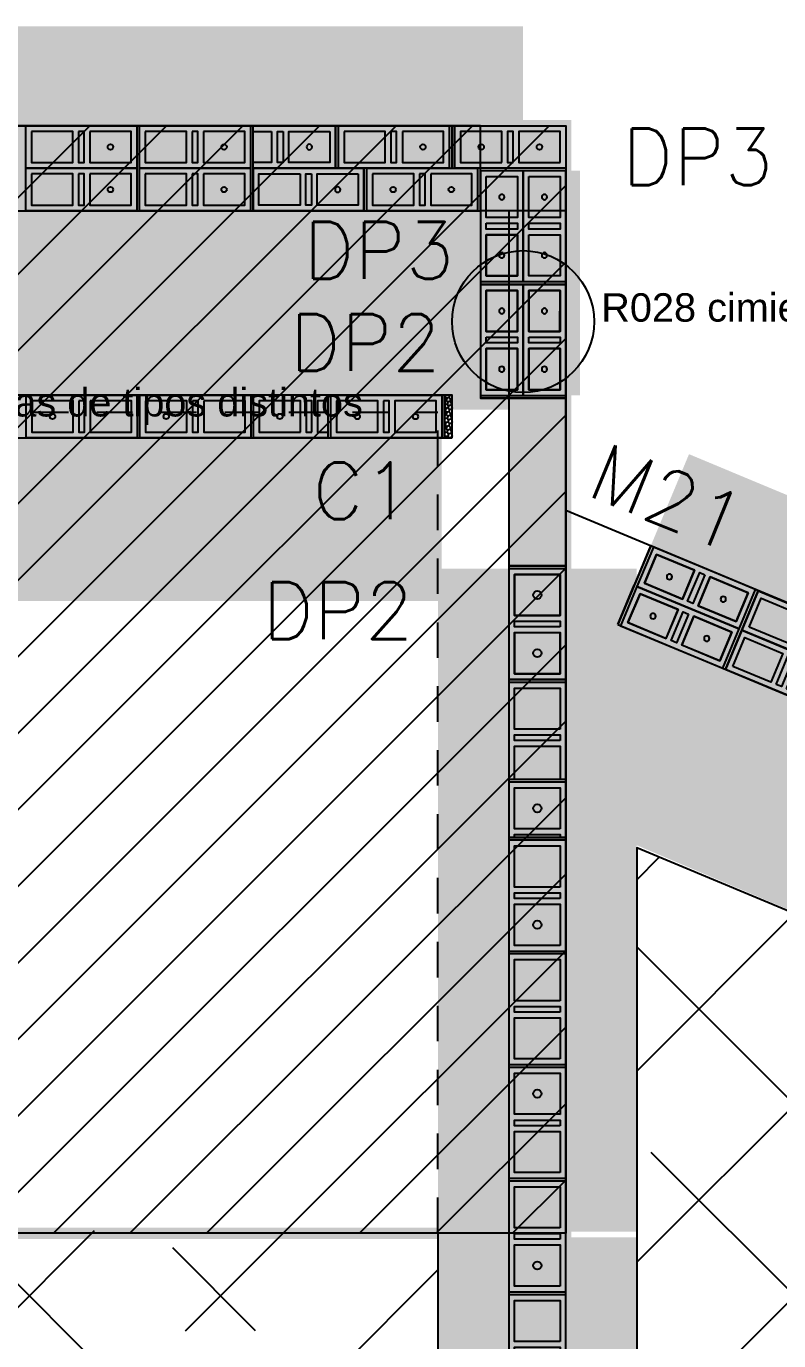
# Model space of a CAD drawing. Header units: metres. Extents: x -33.7 to 13.3, y -17.6 to 9.2.
# Drawn here: x -0.01 to 2.639, y 4.557 to 9.185 of the extents above; entities that cross this region are included whole.
import ezdxf
from ezdxf.enums import TextEntityAlignment as Align
from ezdxf.xclip import XClip

# ---------------------------------------------------------------- set-up
doc = ezdxf.new("R2010")
doc.units = ezdxf.units.M
doc.header["$XCLIPFRAME"] = 2
doc.linetypes.add('HIDDEN', pattern=[0.375, 0.25, -0.125])
for name, color, linetype in [('00', 8, 'Continuous'), ('Pin DP1 en Muro de 15cm', 3, 'Continuous'), ('Pin DP1 en Muro de 20cm', 3, 'Continuous'), ('Pin DP1 en Muro de contencion de 30cm', 3, 'Continuous'), ('Pin DP2 en Muro de 15cm', 31, 'Continuous'), ('Pin DP2 en Muro de 20cm', 32, 'Continuous'), ('Pin DP2 en Muro de contencion de 30cm', 33, 'Continuous'), ('Pin DP3 en Muro de contencion de 30cm', 9, 'Continuous'), ('REVISION', 1, 'Continuous'), ('Zapata Z2 de 3.90 x 3.90 x 0.45 m', 30, 'Continuous')]:
    doc.layers.add(name, color=color, linetype=linetype)
for name, color, linetype, transparency in [('Cimiento corrido MC1 de 1.00 x 0.30 m', 4, 'Continuous', 0.5), ('Cimiento corrido MC1 de 1.00 x 0.30 m (dentro de zapata)', 144, 'Continuous', 0.5), ('SOT Muro de 15cm', 1, 'Continuous', 0.5), ('SOT Muro de 20cm', 1, 'Continuous', 0.5), ('SOT Muro de 20cm - Vano puerta', 42, 'Continuous', 0.5), ('SOT Muro de contencion de 30cm', 6, 'Continuous', 0.5)]:
    doc.layers.add(name, color=color, linetype=linetype, transparency=transparency)
doc.styles.add('ROMANS', font='romans')
doc.styles.get("Standard").update_dxf_attribs({"font": 'arial.ttf'})

# ---------------------------------------------------------------- blocks, each defined once
blk = doc.blocks.new('*U260')
for points in [[(-0.075, 0.4), (0.075, 0.4), (0.075, 0.01), (-0.075, 0.01)], [(0.055, 0.38), (-0.055, 0.38), (-0.055, 0.235), (0.055, 0.235)], [(0.055, 0.215), (-0.055, 0.215), (-0.055, 0.195), (0.055, 0.195)], [(0.055, 0.175), (-0.055, 0.175), (-0.055, 0.03), (0.055, 0.03)]]:
    blk.add_lwpolyline(points, close=True)
at = {"color": 251}
blk.add_lwpolyline([(-0.075, 0), (0.075, 0)], dxfattribs=at)
at = {"color": 3}
blk.add_circle((0, 0.1025), 0.00953, dxfattribs=at)
blk = doc.blocks.new('*U261')
for points in [[(-0.075, 0.4), (0.075, 0.4), (0.075, 0.01), (-0.075, 0.01)], [(0.055, 0.38), (-0.055, 0.38), (-0.055, 0.235), (0.055, 0.235)], [(0.055, 0.215), (-0.055, 0.215), (-0.055, 0.195), (0.055, 0.195)], [(0.055, 0.175), (-0.055, 0.175), (-0.055, 0.03), (0.055, 0.03)]]:
    blk.add_lwpolyline(points, close=True)
at = {"color": 251}
blk.add_lwpolyline([(-0.075, 0), (0.075, 0)], dxfattribs=at)
at = {"color": 3}
blk.add_circle((0, 0.1025), 0.00953, dxfattribs=at)
blk = doc.blocks.new('*U262')
for points in [[(-0.075, 0.4), (0.075, 0.4), (0.075, 0.01), (-0.075, 0.01)], [(0.055, 0.38), (-0.055, 0.38), (-0.055, 0.235), (0.055, 0.235)], [(0.055, 0.215), (-0.055, 0.215), (-0.055, 0.195), (0.055, 0.195)], [(0.055, 0.175), (-0.055, 0.175), (-0.055, 0.03), (0.055, 0.03)]]:
    blk.add_lwpolyline(points, close=True)
at = {"color": 251}
blk.add_lwpolyline([(-0.075, 0), (0.075, 0)], dxfattribs=at)
at = {"color": 3}
blk.add_circle((0, 0.1025), 0.00953, dxfattribs=at)
blk = doc.blocks.new('*U263')
for points in [[(-0.075, 0.4), (0.075, 0.4), (0.075, 0.01), (-0.075, 0.01)], [(0.055, 0.38), (-0.055, 0.38), (-0.055, 0.235), (0.055, 0.235)], [(0.055, 0.215), (-0.055, 0.215), (-0.055, 0.195), (0.055, 0.195)], [(0.055, 0.175), (-0.055, 0.175), (-0.055, 0.03), (0.055, 0.03)]]:
    blk.add_lwpolyline(points, close=True)
at = {"color": 251}
blk.add_lwpolyline([(-0.075, 0), (0.075, 0)], dxfattribs=at)
at = {"color": 3}
blk.add_circle((0, 0.1025), 0.00953, dxfattribs=at)
blk = doc.blocks.new('*U264')
for points in [[(-0.075, 0.4), (0.075, 0.4), (0.075, 0.01), (-0.075, 0.01)], [(0.055, 0.38), (-0.055, 0.38), (-0.055, 0.235), (0.055, 0.235)], [(0.055, 0.215), (-0.055, 0.215), (-0.055, 0.195), (0.055, 0.195)], [(0.055, 0.175), (-0.055, 0.175), (-0.055, 0.03), (0.055, 0.03)]]:
    blk.add_lwpolyline(points, close=True)
at = {"color": 251}
blk.add_lwpolyline([(-0.075, 0), (0.075, 0)], dxfattribs=at)
at = {"color": 3}
blk.add_circle((0, 0.1025), 0.00953, dxfattribs=at)
blk = doc.blocks.new('*U265')
for points in [[(-0.075, 0.4), (0.075, 0.4), (0.075, 0.01), (-0.075, 0.01)], [(0.055, 0.38), (-0.055, 0.38), (-0.055, 0.235), (0.055, 0.235)], [(0.055, 0.215), (-0.055, 0.215), (-0.055, 0.195), (0.055, 0.195)], [(0.055, 0.175), (-0.055, 0.175), (-0.055, 0.03), (0.055, 0.03)]]:
    blk.add_lwpolyline(points, close=True)
at = {"color": 251}
blk.add_lwpolyline([(-0.075, 0), (0.075, 0)], dxfattribs=at)
at = {"color": 3}
for centre in [(0, 0.3075), (0, 0.1025)]:
    blk.add_circle(centre, 0.00953, dxfattribs=at)
blk = doc.blocks.new('*U266')
for points in [[(-0.075, 0.4), (0.075, 0.4), (0.075, 0.01), (-0.075, 0.01)], [(0.055, 0.38), (-0.055, 0.38), (-0.055, 0.235), (0.055, 0.235)], [(0.055, 0.215), (-0.055, 0.215), (-0.055, 0.195), (0.055, 0.195)], [(0.055, 0.175), (-0.055, 0.175), (-0.055, 0.03), (0.055, 0.03)]]:
    blk.add_lwpolyline(points, close=True)
at = {"color": 251}
blk.add_lwpolyline([(-0.075, 0), (0.075, 0)], dxfattribs=at)
at = {"color": 3}
for centre in [(0, 0.3075), (0, 0.1025)]:
    blk.add_circle(centre, 0.00953, dxfattribs=at)
blk = doc.blocks.new('*U155')
for points in [[(-0.075, 0.4), (0.075, 0.4), (0.075, 0.01), (-0.075, 0.01)], [(0.055, 0.38), (-0.055, 0.38), (-0.055, 0.235), (0.055, 0.235)], [(0.055, 0.215), (-0.055, 0.215), (-0.055, 0.195), (0.055, 0.195)], [(0.055, 0.175), (-0.055, 0.175), (-0.055, 0.03), (0.055, 0.03)]]:
    blk.add_lwpolyline(points, close=True)
at = {"color": 3}
blk.add_circle((0, 0.3075), 0.00953, dxfattribs=at)
blk = doc.blocks.new('*U267')
for points in [[(-0.075, 0.4), (0.075, 0.4), (0.075, 0.01), (-0.075, 0.01)], [(0.055, 0.38), (-0.055, 0.38), (-0.055, 0.235), (0.055, 0.235)], [(0.055, 0.215), (-0.055, 0.215), (-0.055, 0.195), (0.055, 0.195)], [(0.055, 0.175), (-0.055, 0.175), (-0.055, 0.03), (0.055, 0.03)]]:
    blk.add_lwpolyline(points, close=True)
at = {"color": 251}
blk.add_lwpolyline([(-0.075, 0), (0.075, 0)], dxfattribs=at)
at = {"color": 3}
for centre in [(0, 0.3075), (0, 0.1025)]:
    blk.add_circle(centre, 0.00953, dxfattribs=at)
blk = doc.blocks.new('*U268')
for points in [[(-0.075, 0.4), (0.075, 0.4), (0.075, 0.01), (-0.075, 0.01)], [(0.055, 0.38), (-0.055, 0.38), (-0.055, 0.235), (0.055, 0.235)], [(0.055, 0.215), (-0.055, 0.215), (-0.055, 0.195), (0.055, 0.195)], [(0.055, 0.175), (-0.055, 0.175), (-0.055, 0.03), (0.055, 0.03)]]:
    blk.add_lwpolyline(points, close=True)
at = {"color": 251}
blk.add_lwpolyline([(-0.075, 0), (0.075, 0)], dxfattribs=at)
at = {"color": 3}
for centre in [(0, 0.3075), (0, 0.1025)]:
    blk.add_circle(centre, 0.00953, dxfattribs=at)
blk = doc.blocks.new('*U344')
for points in [[(-0.075, 0.4), (0.075, 0.4), (0.075, 0.01), (-0.075, 0.01)], [(0.055, 0.38), (-0.055, 0.38), (-0.055, 0.235), (0.055, 0.235)], [(0.055, 0.215), (-0.055, 0.215), (-0.055, 0.195), (0.055, 0.195)], [(0.055, 0.175), (-0.055, 0.175), (-0.055, 0.03), (0.055, 0.03)]]:
    blk.add_lwpolyline(points, close=True)
at = {"color": 251}
blk.add_lwpolyline([(-0.075, 0), (0.075, 0)], dxfattribs=at)
at = {"color": 3}
blk.add_circle((0, 0.3075), 0.00953, dxfattribs=at)
blk = doc.blocks.new('*U345')
for points in [[(-0.075, 0.4), (0.075, 0.4), (0.075, 0.01), (-0.075, 0.01)], [(0.055, 0.38), (-0.055, 0.38), (-0.055, 0.235), (0.055, 0.235)], [(0.055, 0.215), (-0.055, 0.215), (-0.055, 0.195), (0.055, 0.195)], [(0.055, 0.175), (-0.055, 0.175), (-0.055, 0.03), (0.055, 0.03)]]:
    blk.add_lwpolyline(points, close=True)
at = {"color": 251}
blk.add_lwpolyline([(-0.075, 0), (0.075, 0)], dxfattribs=at)
at = {"color": 3}
blk.add_circle((0, 0.3075), 0.00953, dxfattribs=at)
blk = doc.blocks.new('*U346')
for points in [[(-0.075, 0.4), (0.075, 0.4), (0.075, 0.01), (-0.075, 0.01)], [(0.055, 0.38), (-0.055, 0.38), (-0.055, 0.235), (0.055, 0.235)], [(0.055, 0.215), (-0.055, 0.215), (-0.055, 0.195), (0.055, 0.195)], [(0.055, 0.175), (-0.055, 0.175), (-0.055, 0.03), (0.055, 0.03)]]:
    blk.add_lwpolyline(points, close=True)
at = {"color": 251}
blk.add_lwpolyline([(-0.075, 0), (0.075, 0)], dxfattribs=at)
at = {"color": 3}
for centre in [(0, 0.3075), (0, 0.1025)]:
    blk.add_circle(centre, 0.00953, dxfattribs=at)
blk = doc.blocks.new('*U347')
for points in [[(-0.075, 0.4), (0.075, 0.4), (0.075, 0.01), (-0.075, 0.01)], [(0.055, 0.38), (-0.055, 0.38), (-0.055, 0.235), (0.055, 0.235)], [(0.055, 0.215), (-0.055, 0.215), (-0.055, 0.195), (0.055, 0.195)], [(0.055, 0.175), (-0.055, 0.175), (-0.055, 0.03), (0.055, 0.03)]]:
    blk.add_lwpolyline(points, close=True)
at = {"color": 251}
blk.add_lwpolyline([(-0.075, 0), (0.075, 0)], dxfattribs=at)
at = {"color": 3}
blk.add_circle((0, 0.1025), 0.00953, dxfattribs=at)
blk = doc.blocks.new('*U480')
at = {"color": 251}
blk.add_lwpolyline([(135.5512, -9.5275), (135.7512, -9.5275)], dxfattribs=at)
for points in [[(135.5512, -9.9275), (135.7512, -9.9275), (135.7512, -9.5375), (135.5512, -9.5375)], [(135.7312, -9.7025), (135.5712, -9.7025), (135.5712, -9.5575), (135.7312, -9.5575)], [(135.7312, -9.7425), (135.5712, -9.7425), (135.5712, -9.7225), (135.7312, -9.7225)], [(135.7312, -9.9075), (135.5712, -9.9075), (135.5712, -9.7625), (135.7312, -9.7625)]]:
    blk.add_lwpolyline(points, close=True)
blk = doc.blocks.new('*U481')
at = {"color": 251}
blk.add_lwpolyline([(135.5512, -9.5275), (135.7512, -9.5275)], dxfattribs=at)
for points in [[(135.5512, -9.9275), (135.7512, -9.9275), (135.7512, -9.5375), (135.5512, -9.5375)], [(135.7312, -9.7025), (135.5712, -9.7025), (135.5712, -9.5575), (135.7312, -9.5575)], [(135.7312, -9.7425), (135.5712, -9.7425), (135.5712, -9.7225), (135.7312, -9.7225)], [(135.7312, -9.9075), (135.5712, -9.9075), (135.5712, -9.7625), (135.7312, -9.7625)]]:
    blk.add_lwpolyline(points, close=True)
at = {"color": 3}
blk.add_circle((135.6512, -9.835), 0.0144, dxfattribs=at)
blk = doc.blocks.new('*U482')
at = {"color": 251}
blk.add_lwpolyline([(135.5512, -9.5275), (135.7512, -9.5275)], dxfattribs=at)
for points in [[(135.5512, -9.9275), (135.7512, -9.9275), (135.7512, -9.5375), (135.5512, -9.5375)], [(135.7312, -9.7025), (135.5712, -9.7025), (135.5712, -9.5575), (135.7312, -9.5575)], [(135.7312, -9.7425), (135.5712, -9.7425), (135.5712, -9.7225), (135.7312, -9.7225)], [(135.7312, -9.9075), (135.5712, -9.9075), (135.5712, -9.7625), (135.7312, -9.7625)]]:
    blk.add_lwpolyline(points, close=True)
at = {"color": 3}
blk.add_circle((135.6512, -9.63), 0.0144, dxfattribs=at)
blk = doc.blocks.new('*U483')
at = {"color": 251}
blk.add_lwpolyline([(135.5512, -9.5275), (135.7512, -9.5275)], dxfattribs=at)
for points in [[(135.5512, -9.9275), (135.7512, -9.9275), (135.7512, -9.5375), (135.5512, -9.5375)], [(135.7312, -9.7025), (135.5712, -9.7025), (135.5712, -9.5575), (135.7312, -9.5575)], [(135.7312, -9.7425), (135.5712, -9.7425), (135.5712, -9.7225), (135.7312, -9.7225)], [(135.7312, -9.9075), (135.5712, -9.9075), (135.5712, -9.7625), (135.7312, -9.7625)]]:
    blk.add_lwpolyline(points, close=True)
blk = doc.blocks.new('*U484')
at = {"color": 251}
blk.add_lwpolyline([(135.5512, -9.5275), (135.7512, -9.5275)], dxfattribs=at)
for points in [[(135.5512, -9.9275), (135.7512, -9.9275), (135.7512, -9.5375), (135.5512, -9.5375)], [(135.7312, -9.7025), (135.5712, -9.7025), (135.5712, -9.5575), (135.7312, -9.5575)], [(135.7312, -9.7425), (135.5712, -9.7425), (135.5712, -9.7225), (135.7312, -9.7225)], [(135.7312, -9.9075), (135.5712, -9.9075), (135.5712, -9.7625), (135.7312, -9.7625)]]:
    blk.add_lwpolyline(points, close=True)
at = {"color": 3}
blk.add_circle((135.6512, -9.835), 0.0144, dxfattribs=at)
blk = doc.blocks.new('*U485')
blk.add_line((135.7512, -9.7325), (135.5512, -9.7325))
at = {"color": 251}
blk.add_lwpolyline([(135.5512, -9.5275), (135.7512, -9.5275)], dxfattribs=at)
for points in [[(135.7512, -9.7325), (135.7512, -9.5375), (135.5512, -9.5375), (135.5512, -9.7325)], [(135.5712, -9.7325), (135.5712, -9.7225), (135.7312, -9.7225), (135.7312, -9.7325)]]:
    blk.add_lwpolyline(points)
blk.add_lwpolyline([(135.7312, -9.7025), (135.5712, -9.7025), (135.5712, -9.5575), (135.7312, -9.5575)], close=True)
at = {"color": 3}
blk.add_circle((135.6512, -9.63), 0.0144, dxfattribs=at)
blk = doc.blocks.new('*U486')
at = {"color": 251}
blk.add_lwpolyline([(135.5512, -9.5275), (135.7512, -9.5275)], dxfattribs=at)
for points in [[(135.5512, -9.9275), (135.7512, -9.9275), (135.7512, -9.5375), (135.5512, -9.5375)], [(135.7312, -9.7025), (135.5712, -9.7025), (135.5712, -9.5575), (135.7312, -9.5575)], [(135.7312, -9.7425), (135.5712, -9.7425), (135.5712, -9.7225), (135.7312, -9.7225)], [(135.7312, -9.9075), (135.5712, -9.9075), (135.5712, -9.7625), (135.7312, -9.7625)]]:
    blk.add_lwpolyline(points, close=True)
at = {"color": 3}
for centre in [(135.6512, -9.63), (135.6512, -9.835)]:
    blk.add_circle(centre, 0.0144, dxfattribs=at)
blk = doc.blocks.new('*U487')
at = {"color": 251}
blk.add_lwpolyline([(135.5512, -9.5275), (135.7512, -9.5275)], dxfattribs=at)
for points in [[(135.5512, -9.9275), (135.7512, -9.9275), (135.7512, -9.5375), (135.5512, -9.5375)], [(135.7312, -9.7025), (135.5712, -9.7025), (135.5712, -9.5575), (135.7312, -9.5575)], [(135.7312, -9.7425), (135.5712, -9.7425), (135.5712, -9.7225), (135.7312, -9.7225)], [(135.7312, -9.9075), (135.5712, -9.9075), (135.5712, -9.7625), (135.7312, -9.7625)]]:
    blk.add_lwpolyline(points, close=True)
blk = doc.blocks.new('*U506')
for points in [[(-0.075, 0.4), (0.075, 0.4), (0.075, 0.01), (-0.075, 0.01)], [(0.055, 0.38), (-0.055, 0.38), (-0.055, 0.235), (0.055, 0.235)], [(0.055, 0.215), (-0.055, 0.215), (-0.055, 0.195), (0.055, 0.195)], [(0.055, 0.175), (-0.055, 0.175), (-0.055, 0.03), (0.055, 0.03)]]:
    blk.add_lwpolyline(points, close=True)
at = {"color": 251}
blk.add_lwpolyline([(-0.075, 0), (0.075, 0)], dxfattribs=at)
at = {"color": 3}
for centre in [(0, 0.3075), (0, 0.1025)]:
    blk.add_circle(centre, 0.00953, dxfattribs=at)
blk = doc.blocks.new('*U507')
for points in [[(-0.075, 0.4), (0.075, 0.4), (0.075, 0.01), (-0.075, 0.01)], [(0.055, 0.38), (-0.055, 0.38), (-0.055, 0.235), (0.055, 0.235)], [(0.055, 0.215), (-0.055, 0.215), (-0.055, 0.195), (0.055, 0.195)], [(0.055, 0.175), (-0.055, 0.175), (-0.055, 0.03), (0.055, 0.03)]]:
    blk.add_lwpolyline(points, close=True)
blk = doc.blocks.new('*U513')
for points in [[(-0.075, 0.4), (0.075, 0.4), (0.075, 0.01), (-0.075, 0.01)], [(0.055, 0.38), (-0.055, 0.38), (-0.055, 0.235), (0.055, 0.235)], [(0.055, 0.215), (-0.055, 0.215), (-0.055, 0.195), (0.055, 0.195)], [(0.055, 0.175), (-0.055, 0.175), (-0.055, 0.03), (0.055, 0.03)]]:
    blk.add_lwpolyline(points, close=True)
at = {"color": 251}
blk.add_lwpolyline([(-0.075, 0), (0.075, 0)], dxfattribs=at)
at = {"color": 3}
for centre in [(0, 0.3075), (0, 0.1025)]:
    blk.add_circle(centre, 0.00953, dxfattribs=at)
blk = doc.blocks.new('*U514')
for points in [[(-0.075, 0.4), (0.075, 0.4), (0.075, 0.01), (-0.075, 0.01)], [(0.055, 0.38), (-0.055, 0.38), (-0.055, 0.235), (0.055, 0.235)], [(0.055, 0.215), (-0.055, 0.215), (-0.055, 0.195), (0.055, 0.195)], [(0.055, 0.175), (-0.055, 0.175), (-0.055, 0.03), (0.055, 0.03)]]:
    blk.add_lwpolyline(points, close=True)
at = {"color": 251}
blk.add_lwpolyline([(-0.075, 0), (0.075, 0)], dxfattribs=at)
at = {"color": 3}
for centre in [(0, 0.3075), (0, 0.1025)]:
    blk.add_circle(centre, 0.00953, dxfattribs=at)
blk = doc.blocks.new('Pin DP1 en Muro de 15cm')
at = {"layer": 'Pin DP1 en Muro de 15cm'}
blk.add_hatch(color=256, dxfattribs=at).paths.add_polyline_path([(-33.1232, -13.3707), (-33.1497, -13.4775), (-33.0089, -13.5124), (-32.9825, -13.4056)])
blk.add_lwpolyline([(-33.1232, -13.3707), (-33.1497, -13.4775), (-33.0089, -13.5124), (-32.9825, -13.4056)], close=True, dxfattribs=at)
blk = doc.blocks.new('Pin DP1 en Muro de 15cm v2')
at = {"layer": 'Pin DP1 en Muro de 15cm'}
blk.add_hatch(color=256, dxfattribs=at).paths.add_polyline_path([(1.869, 6.3591), (1.709, 6.3591), (1.709, 6.5041), (1.869, 6.5041)])
blk.add_lwpolyline([(1.869, 6.3591), (1.709, 6.3591), (1.709, 6.5041), (1.869, 6.5041)], close=True, dxfattribs=at)
blk = doc.blocks.new('Pin DP1 en Muro de 20cm')
at = {"layer": 'Pin DP1 en Muro de 20cm'}
blk.add_hatch(color=256, dxfattribs=at).paths.add_polyline_path([(-20.0705, -1.676), (-20.1591, -1.8092), (-20.2799, -1.729), (-20.1913, -1.5957)])
blk.add_lwpolyline([(-20.0705, -1.676), (-20.1591, -1.8092), (-20.2799, -1.729), (-20.1913, -1.5957)], close=True, dxfattribs=at)
blk = doc.blocks.new('Pin DP1 en Muro de contencion de 30cm')
at = {"layer": 'Pin DP1 en Muro de contencion de 30cm'}
blk.add_hatch(color=256, dxfattribs=at).paths.add_polyline_path([(-17.68, -16.0187), (-17.7867, -15.9923), (-17.8216, -16.133), (-17.7149, -16.1595)])
blk.add_lwpolyline([(-17.68, -16.0187), (-17.7867, -15.9923), (-17.8216, -16.133), (-17.7149, -16.1595)], close=True, dxfattribs=at)
blk = doc.blocks.new('Pin DP2 en Muro de 15cm')
at = {"layer": 'Pin DP2 en Muro de 15cm'}
for points in [[(-25.6603, -7.5628), (-25.6867, -7.6695), (-25.546, -7.7044), (-25.5195, -7.5977)], [(-25.4613, -7.6121), (-25.4878, -7.7189), (-25.347, -7.7537), (-25.3205, -7.647)]]:
    blk.add_hatch(color=256, dxfattribs=at).paths.add_polyline_path(points)
for points in [[(-25.6603, -7.5628), (-25.6867, -7.6695), (-25.546, -7.7044), (-25.5195, -7.5977)], [(-25.4613, -7.6121), (-25.4878, -7.7189), (-25.347, -7.7537), (-25.3205, -7.647)]]:
    blk.add_lwpolyline(points, close=True, dxfattribs=at)
blk = doc.blocks.new('Pin DP2 en Muro de 15cm v2')
at = {"layer": 'Pin DP2 en Muro de 15cm'}
blk.add_hatch(color=256, dxfattribs=at).paths.add_polyline_path([(-10.031, 1.1034), (-10.031, 1.2134), (-10.176, 1.2134), (-10.176, 1.1034)])
blk.add_lwpolyline([(-10.031, 1.1034), (-10.031, 1.2134), (-10.176, 1.2134), (-10.176, 1.1034)], close=True, dxfattribs=at)
blk = doc.blocks.new('Pin DP2 en Muro de 20cm')
at = {"layer": 'Pin DP2 en Muro de 20cm'}
for points in [[(2.069, 1.5064), (1.909, 1.5064), (1.909, 1.3614), (2.069, 1.3614)], [(2.069, 1.3014), (1.909, 1.3014), (1.909, 1.1564), (2.069, 1.1564)]]:
    blk.add_hatch(color=256, dxfattribs=at).paths.add_polyline_path(points)
for points in [[(2.069, 1.5064), (1.909, 1.5064), (1.909, 1.3614), (2.069, 1.3614)], [(2.069, 1.3014), (1.909, 1.3014), (1.909, 1.1564), (2.069, 1.1564)]]:
    blk.add_lwpolyline(points, close=True, dxfattribs=at)
blk = doc.blocks.new('Pin DP2 en Muro de contencion de 30cm v2')
at = {"layer": 'Pin DP2 en Muro de contencion de 30cm'}
for points in [[(-12.8245, -7.3641), (-12.7328, -7.4249), (-12.6526, -7.3041), (-12.7443, -7.2433)], [(-12.9378, -7.5349), (-12.8462, -7.5957), (-12.766, -7.4749), (-12.8576, -7.4141)]]:
    blk.add_hatch(color=256, dxfattribs=at).paths.add_polyline_path(points)
for points in [[(-12.8245, -7.3641), (-12.7328, -7.4249), (-12.6526, -7.3041), (-12.7443, -7.2433)], [(-12.9378, -7.5349), (-12.8462, -7.5957), (-12.766, -7.4749), (-12.8576, -7.4141)]]:
    blk.add_lwpolyline(points, close=True, dxfattribs=at)
blk = doc.blocks.new('Pin DP3 en Muro de contencion de 30cm')
at = {"layer": 'Pin DP3 en Muro de contencion de 30cm'}
for points in [[(1.059, 8.8152), (1.059, 8.7052), (0.914, 8.7052), (0.914, 8.8152)], [(1.159, 8.6652), (1.159, 8.5552), (1.014, 8.5552), (1.014, 8.6652)], [(1.209, 8.6652), (1.209, 8.5552), (1.354, 8.5552), (1.354, 8.6652)], [(1.414, 8.6652), (1.414, 8.5552), (1.559, 8.5552), (1.559, 8.6652)]]:
    blk.add_hatch(color=256, dxfattribs=at).paths.add_polyline_path(points)
for points in [[(1.059, 8.8152), (1.059, 8.7052), (0.914, 8.7052), (0.914, 8.8152)], [(1.159, 8.6652), (1.159, 8.5552), (1.014, 8.5552), (1.014, 8.6652)], [(1.209, 8.6652), (1.209, 8.5552), (1.354, 8.5552), (1.354, 8.6652)], [(1.414, 8.6652), (1.414, 8.5552), (1.559, 8.5552), (1.559, 8.6652)]]:
    blk.add_lwpolyline(points, close=True, dxfattribs=at)
blk = doc.blocks.new('Pin DP3 en Muro de contencion de 30cm v2')
at = {"layer": 'Pin DP3 en Muro de contencion de 30cm'}
for points in [[(1.869, 8.7052), (1.869, 8.8152), (1.724, 8.8152), (1.724, 8.7052)], [(1.609, 8.6564), (1.719, 8.6564), (1.719, 8.5114), (1.609, 8.5114)], [(1.759, 8.6564), (1.869, 8.6564), (1.869, 8.5114), (1.759, 8.5114)], [(1.759, 8.4514), (1.869, 8.4514), (1.869, 8.3064), (1.759, 8.3064)]]:
    blk.add_hatch(color=256, dxfattribs=at).paths.add_polyline_path(points)
for points in [[(1.869, 8.7052), (1.869, 8.8152), (1.724, 8.8152), (1.724, 8.7052)], [(1.609, 8.6564), (1.719, 8.6564), (1.719, 8.5114), (1.609, 8.5114)], [(1.759, 8.6564), (1.869, 8.6564), (1.869, 8.5114), (1.759, 8.5114)], [(1.759, 8.4514), (1.869, 8.4514), (1.869, 8.3064), (1.759, 8.3064)]]:
    blk.add_lwpolyline(points, close=True, dxfattribs=at)
blk = doc.blocks.new('Zapata Z2 de 3.90 x 3.90 x 0.45 m')
at = {"layer": 'Zapata Z2 de 3.90 x 3.90 x 0.45 m'}
h = blk.add_hatch(dxfattribs=at)
h.set_pattern_fill('ANSI31', color=256, scale=0.06, style=0)
h.paths.add_polyline_path([(-1.95, -1.95), (1.95, -1.95), (1.95, 1.95), (-1.95, 1.95)])
at = {"layer": 'Zapata Z2 de 3.90 x 3.90 x 0.45 m', "const_width": 0.04}
blk.add_lwpolyline([(-1.95, -1.95), (1.95, -1.95), (1.95, 1.95), (-1.95, 1.95)], close=True, dxfattribs=at)
blk = doc.blocks.new('xMuro 15')
blk.add_hatch(color=256).paths.add_polyline_path([(0, -0.075), (1, -0.075), (1, 0.075), (0, 0.075)])
blk.add_lwpolyline([(0, -0.075), (1, -0.075), (1, 0.075), (0, 0.075)], close=True)
at = {"color": 250, "flags": 1}
for tag, p in [('ID', (0, -0.175)), ('TIPO', (0, -0.275)), ('ESPESOR', (0, -0.375)), ('LARGO', (0, -0.475)), ('ALTO', (0, -0.575)), ('AREA', (0, -0.675))]:
    blk.add_attdef(tag, p, '', height=0.08, dxfattribs=at)
blk = doc.blocks.new('xMuro 20')
blk.add_hatch(color=256).paths.add_polyline_path([(0, -0.1), (1, -0.1), (1, 0.1), (0, 0.1)])
blk.add_lwpolyline([(0, -0.1), (1, -0.1), (1, 0.1), (0, 0.1)], close=True)
at = {"color": 250, "flags": 1}
for tag, p in [('ID', (0, -0.2)), ('TIPO', (0, -0.3)), ('ESPESOR', (0, -0.4)), ('LARGO', (0, -0.5)), ('ALTO', (0, -0.6)), ('AREA', (0, -0.7))]:
    blk.add_attdef(tag, p, '', height=0.08, dxfattribs=at)
blk = doc.blocks.new('xMuro 30')
blk.add_hatch(color=256).paths.add_polyline_path([(0, -0.15), (1, -0.15), (1, 0.15), (0, 0.15)])
blk.add_lwpolyline([(0, -0.15), (1, -0.15), (1, 0.15), (0, 0.15)], close=True)
at = {"color": 250, "flags": 1}
for tag, p in [('ID', (0, -0.25)), ('TIPO', (0, -0.35)), ('ESPESOR', (0, -0.45)), ('LARGO', (0, -0.55)), ('ALTO', (0, -0.65)), ('AREA', (0, -0.75))]:
    blk.add_attdef(tag, p, '', height=0.08, dxfattribs=at)

msp = doc.modelspace()

# ---------------------------------------------------------------- hatches: boundary and pattern name
at = {"layer": '00'}
h = msp.add_hatch(dxfattribs=at)
h.set_pattern_fill('ANSI38', color=256, scale=0.15)
h.paths.add_polyline_path([(-4.6593, 0.8334), (-8.386, 0.8334), (-8.386, -0.2387), (-4.6593, -0.2387)])
h.paths.add_polyline_path([(-5.3507, 0.0369), (-4.7173, 0.0369), (-4.7173, -0.2631), (-5.3507, -0.2631)])
h.paths.add_polyline_path([(-8.1834, 0.8535), (-7.731, 0.8535), (-7.731, 0.5535), (-8.1834, 0.5535)])
h.paths.add_polyline_path([(-9.586, 0.8334), (-9.586, -0.2387), (-8.386, -0.2387), (-8.386, 0.8334)])
h.paths.add_polyline_path([(-8.386, 6.3702), (-8.386, 1.5334), (-4.6593, 1.5334), (-4.6593, 3.3291), (-2.586, 3.3291), (-2.586, 6.3702)])
h.paths.add_polyline_path([(-11.086, 6.3702), (-11.086, 2.9834), (-9.586, 2.9834), (-9.586, 1.5334), (-8.386, 1.5334), (-8.386, 6.3702)])
h.paths.add_polyline_path([(-9.5393, 1.8241), (-8.9155, 1.8241), (-8.9155, 1.5241), (-9.5393, 1.5241)])
h.paths.add_polyline_path([(-8.386, 6.3702), (-8.386, 7.7363), (-8.8848, 7.7363), (-9.2848, 7.7363), (-9.6848, 7.7363), (-10.0848, 7.7363), (-10.4848, 7.7363), (-10.611, 7.7363), (-10.8848, 7.7362), (-11.086, 7.7362), (-11.086, 6.3702)])
h.paths.add_polyline_path([(-3.182, 7.8863), (-3.182, 7.8663), (-3.182, 7.8364), (-3.182, 7.7563), (-3.182, 7.7363), (-3.372, 7.7363), (-3.372, 7.8364), (-3.7597, 7.8364), (-3.7597, 7.7363), (-3.986, 7.7363), (-3.986, 6.7363), (-4.686, 6.7363), (-4.686, 7.7363), (-4.9222, 7.7363), (-5.1122, 7.7363), (-5.3598, 7.7363), (-5.7598, 7.7363), (-6.1598, 7.7363), (-6.5598, 7.7363), (-6.9598, 7.7363), (-7.3598, 7.7363), (-7.586, 7.7362), (-7.586, 6.7363), (-8.286, 6.7363), (-8.286, 7.7363), (-8.386, 7.7363), (-8.386, 6.3702), (-2.586, 6.3702), (-2.586, 6.7363), (-2.936, 6.7363), (-2.936, 7.7363), (-3.172, 7.7363), (-3.172, 7.8364), (-3.172, 7.8863)], is_closed=False)
h.paths.add_polyline_path([(-2.586, 3.3291), (1.439, 3.3291), (1.439, 4.9451), (-2.011, 4.9451), (-2.011, 6.3702), (-2.586, 6.3702)])
h.paths.add_polyline_path([(-2.011, 7.7363), (-2.236, 7.7363), (-2.236, 6.7363), (-2.586, 6.7363), (-2.586, 6.3702), (-2.011, 6.3702)])
h.paths.add_polyline_path([(4.6574, 4.9302), (3.9462, 5.2268), (4.0571, 5.4926), (2.139, 6.2926), (2.139, 1.5084), (3.2303, 1.5084)])
h.paths.add_polyline_path([(10.1144, 2.8169), (9.7724, 2.9595), (9.9071, 3.2826), (6.4461, 4.726), (6.2536, 4.2645), (5.3035, 4.6608), (3.9158, 1.3334), (9.4957, 1.3334), (9.7777, 2.0095)])
h.paths.add_polyline_path([(8.7205, 1.6505), (9.3407, 1.3935), (9.1876, 1.024), (8.5673, 1.281)])
h.paths.add_polyline_path([(9.4957, 1.3334), (3.9158, 1.3334), (3.6968, 0.8084), (2.139, 0.8084), (2.139, -2.6637), (7.8287, -2.6637)])
h.paths.add_polyline_path([(7.0302, -2.4025), (7.6504, -2.6595), (7.4973, -3.029), (6.877, -2.772)])
h.paths.add_polyline_path([(8.6568, 1.3446), (9.1961, 1.0926), (9.0691, 0.8208), (8.5298, 1.0728)])
h.paths.add_polyline_path([(7.453, -3.5646), (7.8287, -2.6637), (2.139, -2.6637), (2.139, -3.1747), (3.0741, -3.5646)])
h.paths.add_polyline_path([(3.0741, -3.5646), (6.4622, -4.9777), (6.5969, -4.6546), (6.9389, -4.7973), (7.453, -3.5646)])
h.paths.add_polyline_path([(-5.3882, -2.6637), (-5.3882, -0.9387), (-8.0538, -0.9387), (-8.0538, -2.6637)])
h.paths.add_polyline_path([(-6.0368, -2.5157), (-5.5845, -2.5157), (-5.5845, -2.8157), (-6.0368, -2.8157)])
h.paths.add_polyline_path([(-11.386, -3.8953), (-11.386, -2.6637), (-11.386, -0.3166), (-12.886, -0.3166), (-12.886, 0.5401), (-15.8572, -0.7944), (-17.5814, -3.3881), (-14.0719, -5.7717), (-13.5557, -4.9952), (-12.557, -5.6591)])
h.paths.add_polyline_path([(-15.8572, -0.7944), (-17.6054, -1.5796), (-17.4593, -1.6767), (-18.2811, -2.9129), (-17.5814, -3.3881)])
h.paths.add_polyline_path([(-12.886, 1.3334), (-12.886, 2.4194), (-15.3829, 4.7202), (-17.9279, 4.7202), (-20.7334, 0.4997), (-17.9006, -1.3833), (-15.5456, -0.3256), (-14.4428, 1.3334)])
h.paths.add_polyline_path([(-11.786, 2.9834), (-12.886, 2.9834), (-12.886, 2.8274), (-15.36, 5.107), (-15.36, 5.5139), (-11.786, 5.5139), (-11.786, 2.9834)])
h.paths.add_polyline_path([(-23.2556, 0.1331), (-23.1743, 0.079), (-22.2323, 1.4961), (-20.9832, 0.6658), (-18.2881, 4.7202), (-18.66, 4.7202), (-18.66, 7.0363)])
h.paths.add_polyline_path([(-15.36, 7.0363), (-15.36, 6.3702), (-11.786, 6.3702), (-11.786, 7.0363)])
h.paths.add_polyline_path([(-14.9493, 6.5059), (-14.4969, 6.5059), (-14.4969, 6.2059), (-14.9493, 6.2059)])
h.paths.add_polyline_path([(-13.402, 7.054), (-12.7307, 7.0389), (-12.7397, 6.639), (-13.411, 6.6541)])
h.paths.add_polyline_path([(-11.736, 6.2139), (-11.736, 6.3702), (-15.36, 6.3702), (-15.36, 6.2139)])
h.paths.add_polyline_path([(-22.706, -7.3169), (-22.4748, -6.3262), (-20.6318, -6.7465), (-19.9949, -3.9537), (-22.5603, -2.2485), (-24.2496, -4.7898), (-23.3334, -5.3988), (-24.0254, -6.4398)])
h.paths.add_polyline_path([(-25.7636, -7.053), (-25.6242, -7.0875), (-25.9129, -8.2523), (-23.5743, -8.8319), (-23.4877, -8.4824), (-23.4397, -8.2471), (-23.8182, -8.1533), (-24.2016, -8.0582), (-24.5899, -7.962), (-24.9781, -7.8658), (-25.3664, -7.7696), (-25.7449, -7.6757), (-25.7088, -7.5301), (-25.3206, -7.6264), (-24.9323, -7.7226), (-24.5441, -7.8188), (-24.1558, -7.9151), (-23.7821, -8.0077), (-23.3939, -8.1039), (-23.2483, -8.14), (-23.3445, -8.5282), (-23.4287, -8.868), (-23.0877, -8.9525), (-22.706, -7.3169), (-24.0254, -6.4398), (-24.7173, -7.4808), (-25.6392, -6.868)])
h.paths.add_polyline_path([(-19.3284, -9.3819), (-18.7609, -9.7591), (-16.3508, -6.1334), (-13.937, -7.7379), (-13.7738, -7.492), (-14.7736, -6.8274), (-14.238, -6.0216), (-17.7475, -3.638), (-19.9216, -6.9085), (-18.797, -7.165)])
h.paths.add_polyline_path([(-19.7546, -10.8089), (-19.5492, -10.945), (-18.927, -10.009), (-19.4029, -9.6926), (-19.6751, -10.8286)])
h.paths.add_polyline_path([(-18.6973, -16.0499), (-18.2664, -14.311), (-20.7079, -12.6881), (-19.7152, -11.1948), (-20.6224, -10.5938), (-20.8884, -10.5278), (-21.2767, -10.4316), (-21.6649, -10.3354), (-22.0532, -10.2391), (-22.124, -10.2216), (-24.9656, -14.4963)])
h.paths.add_polyline_path([(-24.9656, -14.4963), (-22.124, -10.2216), (-22.4414, -10.1429), (-22.8297, -10.0467), (-23.218, -9.9505), (-23.6062, -9.8542), (-23.9945, -9.758), (-24.3827, -9.6618), (-24.771, -9.5655), (-25.1592, -9.4693), (-25.5475, -9.3731), (-25.9357, -9.2769), (-26.1534, -9.2229), (-26.324, -9.1806), (-26.7122, -9.0844), (-27.1005, -8.9882), (-27.2036, -8.9626), (-30.0452, -13.2373), (-25.6764, -14.3201)])
h.paths.add_polyline_path([(-22.1972, -9.4099), (-21.5063, -9.5712), (-21.5972, -9.9607), (-22.2881, -9.7994)])
h.paths.add_polyline_path([(-27.2036, -8.9626), (-27.4887, -8.8919), (-27.877, -8.7957), (-28.2652, -8.6995), (-28.2888, -8.6936), (-28.6535, -8.6032), (-29.032, -8.5094), (-29.1026, -8.4919), (-31.9442, -12.7666), (-30.0452, -13.2373)])
h.paths.add_polyline_path([(-29.6289, -8.3615), (-29.6974, -8.3445), (-29.733, -8.3357), (-30.0423, -8.259), (-33.4182, -12.4013), (-31.9442, -12.7666), (-29.1026, -8.4919), (-29.2503, -8.4553)])
h.paths.add_polyline_path([(-27.3143, -6.1019), (-26.9261, -6.1982), (-26.5378, -6.2944), (-26.4809, -6.3085), (-26.7993, -6.0969), (-26.1073, -5.0559), (-26.5251, -4.7781), (-27.3934, -6.0824), (-27.3241, -6.0995)], is_closed=False)
h.paths.add_polyline_path([(-26.1838, -6.5367), (-26.1924, -6.5713), (-26.338, -6.5352), (-26.3294, -6.5006), (-26.5836, -6.4376), (-26.9719, -6.3414), (-27.3601, -6.2451), (-27.4817, -6.215), (-27.7172, -6.5687), (-26.0735, -6.9761), (-25.889, -6.702), (-26.1102, -6.5549)])
h.paths.add_polyline_path([(-27.7888, -6.6763), (-28.4237, -7.6299), (-28.0482, -7.723)])
h.paths.add_polyline_path([(-23.1743, 0.079), (-23.2556, 0.1331), (-26.5251, -4.7781), (-26.1073, -5.0559), (-25.4153, -4.0149), (-24.4994, -4.6237), (-22.8101, -2.0824), (-24.0592, -1.2521)])
h.paths.add_polyline_path([(-14.4428, 1.3334), (-15.5456, -0.3256), (-12.886, 0.8689), (-12.886, 1.3334)])
h.paths.add_polyline_path([(-11.0382, -0.4636), (-11.0382, -0.3166), (-11.386, -0.3166), (-11.386, -2.6637), (-11.3538, -2.6637), (-11.3538, -0.4636)])
h.paths.add_polyline_path([(-19.9216, -6.9085), (-17.7475, -3.638), (-18.4471, -3.1628), (-19.2861, -4.4249), (-19.7277, -4.1314), (-20.3393, -6.8132)])
h.paths.add_polyline_path([(2.1518, -2.8988), (2.7756, -2.8988), (2.7756, -3.1988), (2.1518, -3.1988)])
h.paths.add_polyline_path([(-20.7446, -3.7304), (-20.0476, -3.8632), (-20.1225, -4.2561), (-20.8195, -4.1233)])
h.paths.add_polyline_path([(-25.755, -7.6631), (-25.1515, -7.8209), (-25.2273, -8.1111), (-25.8309, -7.9534)])
h.paths.add_polyline_path([(-19.2987, -9.1554), (-19.0535, -8.8097), (-18.8088, -8.9833), (-19.054, -9.329)])
h.paths.add_polyline_path([(-20.9886, -10.5251), (-20.5588, -10.6317), (-20.631, -10.9229), (-21.0608, -10.8163)])
h.paths.add_polyline_path([(-25.441, -14.4093), (-25.2795, -13.7576), (-24.8912, -13.8538), (-25.0527, -14.5055)])
h.paths.add_polyline_path([(-25.6505, -14.3528), (-25.5225, -13.7715), (-25.2295, -13.8361), (-25.3575, -14.4174)])
h.paths.add_polyline_path([(-19.8576, -6.0936), (-19.4643, -5.503), (-19.1314, -5.7247), (-19.5246, -6.3153)])
h.paths.add_polyline_path([(-2.011, 6.6254), (-2.0963, 6.6254), (-2.0963, 6.9254), (-2.011, 6.9254)], flags=16)
h.paths.add_polyline_path([(-2.011, 6.8147), (-2.1595, 6.8147), (-2.1595, 7.2147), (-2.011, 7.2147)], flags=16)
h.paths.add_polyline_path([(-7.1504, 0.8049), (-6.441, 0.789), (-6.45, 0.3891), (-7.1594, 0.4051)], flags=16)
h.paths.add_polyline_path([(-7.1232, 0.4867), (-6.547, 0.4867), (-6.547, 0.1867), (-7.1232, 0.1867)], flags=16)
h.paths.add_polyline_path([(-6.0487, -0.1365), (-6.0487, 0.5635), (-5.6487, 0.5635), (-5.6487, -0.1365)], flags=16)
h.paths.add_polyline_path([(-11.0246, 6.0206), (-10.3913, 6.0206), (-10.3913, 5.7206), (-11.0246, 5.7206)], flags=16)
h.paths.add_polyline_path([(-10.7401, 4.2263), (-10.1639, 4.2263), (-10.1639, 3.9263), (-10.7401, 3.9263)], flags=16)
h.paths.add_polyline_path([(-10.8373, 4.5734), (-10.1277, 4.5734), (-10.1277, 4.1734), (-10.8373, 4.1734)], flags=16)
h.paths.add_polyline_path([(-8.9728, 6.9005), (-8.9728, 7.572), (-8.5728, 7.572), (-8.5728, 6.9005)], flags=16)
h.paths.add_polyline_path([(-10.0971, 7.638), (-9.4258, 7.6229), (-9.4348, 7.223), (-10.1061, 7.2381)], flags=16)
h.paths.add_polyline_path([(-10.0218, 7.3154), (-9.4265, 7.3154), (-9.4265, 7.0154), (-10.0218, 7.0154)], flags=16)
h.paths.add_polyline_path([(-10.8373, 7.0355), (-10.1277, 7.0355), (-10.1277, 6.6355), (-10.8373, 6.6355)], flags=16)
h.paths.add_polyline_path([(-10.7401, 6.6884), (-10.1639, 6.6884), (-10.1639, 6.3884), (-10.7401, 6.3884)], flags=16)
h.paths.add_polyline_path([(-5.3728, 6.9005), (-5.3728, 7.572), (-4.9728, 7.572), (-4.9728, 6.9005)], flags=16)
h.paths.add_polyline_path([(-6.3245, 7.3651), (-5.7292, 7.3651), (-5.7292, 7.0651), (-6.3245, 7.0651)], flags=16)
h.paths.add_polyline_path([(-6.3998, 7.638), (-5.7285, 7.6229), (-5.7375, 7.223), (-6.4088, 7.2381)], flags=16)
h.paths.add_polyline_path([(-3.7873, 7.2147), (-3.0777, 7.2147), (-3.0777, 6.8147), (-3.7873, 6.8147)], flags=16)
h.paths.add_polyline_path([(-7.2901, 6.8676), (-6.7139, 6.8676), (-6.7139, 6.5676), (-7.2901, 6.5676)], flags=16)
h.paths.add_polyline_path([(-7.3873, 7.2147), (-6.6777, 7.2147), (-6.6777, 6.8147), (-7.3873, 6.8147)], flags=16)
h.paths.add_polyline_path([(-1.8399, 4.034), (-1.1304, 4.034), (-1.1304, 3.634), (-1.8399, 3.634)], flags=16)
h.paths.add_polyline_path([(0.4157, 4.2451), (0.9919, 4.2451), (0.9919, 3.9451), (0.4157, 3.9451)], flags=16)
h.paths.add_polyline_path([(0.3231, 4.5921), (1.0326, 4.5921), (1.0326, 4.1921), (0.3231, 4.1921)], flags=16)
h.paths.add_polyline_path([(3.3137, 4.5875), (3.9633, 4.302), (3.8023, 3.9358), (3.1528, 4.2213)], flags=16)
h.paths.add_polyline_path([(3.2297, 4.2453), (3.7572, 4.0135), (3.6365, 3.7389), (3.109, 3.9707)], flags=16)
h.paths.add_polyline_path([(2.1466, -0.3731), (2.7704, -0.3731), (2.7704, -0.6731), (2.1466, -0.6731)], flags=16)
h.paths.add_polyline_path([(3.1299, 0.6767), (3.7728, 0.6767), (3.7728, 0.3767), (3.1299, 0.3767)], flags=16)
h.paths.add_polyline_path([(6.9665, -2.7084), (7.5058, -2.9604), (7.3788, -3.2322), (6.8395, -2.9801)], flags=16)
h.paths.add_polyline_path([(-7.9718, -0.9672), (-7.2625, -0.9832), (-7.2715, -1.3831), (-7.9809, -1.3671)], flags=16)
h.paths.add_polyline_path([(-7.9447, -1.2855), (-7.3685, -1.2855), (-7.3685, -1.5855), (-7.9447, -1.5855)], flags=16)
h.paths.add_polyline_path([(-16.0534, -4.1835), (-15.8082, -3.8378), (-15.5635, -4.0114), (-15.8087, -4.3571)], flags=16)
h.paths.add_polyline_path([(-15.882, -4.4089), (-15.4893, -3.818), (-15.1561, -4.0394), (-15.5489, -4.6303)], flags=16)
h.paths.add_polyline_path([(-15.4944, -0.66), (-15.1916, -1.3017), (-15.5533, -1.4724), (-15.8562, -0.8307)], flags=16)
h.paths.add_polyline_path([(-15.1916, -0.7068), (-14.9795, -1.0737), (-15.2392, -1.2238), (-15.4513, -0.8569)], flags=16)
h.paths.add_polyline_path([(-12.4951, -4.0567), (-11.9374, -4.4306), (-12.1602, -4.7628), (-12.7178, -4.3889)], flags=16)
h.paths.add_polyline_path([(-12.6176, -4.3441), (-12.1384, -4.6972), (-12.3163, -4.9387), (-12.7955, -4.5856)], flags=16)
h.paths.add_polyline_path([(-18.1856, -2.8372), (-17.7928, -2.2463), (-17.4597, -2.4677), (-17.8524, -3.0586)], flags=16)
h.paths.add_polyline_path([(-19.6813, 0.7981), (-19.0904, 0.4053), (-19.3118, 0.0722), (-19.9027, 0.465)], flags=16)
h.paths.add_polyline_path([(-15.0925, 3.5852), (-14.7506, 3.8357), (-14.5733, 3.5937), (-14.9152, 3.3432)], flags=16)
h.paths.add_polyline_path([(-19.1626, 2.6531), (-18.5717, 2.2604), (-18.7931, 1.9272), (-19.384, 2.32)], flags=16)
h.paths.add_polyline_path([(-18.8699, 2.7271), (-18.5287, 2.4757), (-18.7067, 2.2342), (-19.0479, 2.4856)], flags=16)
h.paths.add_polyline_path([(-15.0544, 3.2966), (-14.5142, 3.7567), (-14.2549, 3.4521), (-14.795, 2.9921)], flags=16)
h.paths.add_polyline_path([(-15.3473, 5.5061), (-14.7235, 5.5061), (-14.7235, 5.2061), (-15.3473, 5.2061)], flags=16)
h.paths.add_polyline_path([(-13.6656, 5.4855), (-12.9562, 5.4695), (-12.9653, 5.0696), (-13.6746, 5.0856)], flags=16)
h.paths.add_polyline_path([(-13.6384, 5.1672), (-13.0622, 5.1672), (-13.0622, 4.8672), (-13.6384, 4.8672)], flags=16)
h.paths.add_polyline_path([(-20.9408, 3.2934), (-20.4616, 2.9403), (-20.6396, 2.6988), (-21.1188, 3.0519)], flags=16)
h.paths.add_polyline_path([(-20.8113, 3.603), (-20.2521, 3.2313), (-20.4736, 2.8982), (-21.0327, 3.2699)], flags=16)
h.paths.add_polyline_path([(-13.3383, 6.7373), (-12.7431, 6.7373), (-12.7431, 6.4373), (-13.3383, 6.4373)], flags=16)
h.paths.add_polyline_path([(-20.6692, -4.0667), (-20.2504, -4.1315), (-20.2962, -4.4279), (-20.7151, -4.3632)], flags=16)
h.paths.add_polyline_path([(-22.9334, -3.0194), (-22.3425, -3.4122), (-22.5639, -3.7453), (-23.1548, -3.3525)], flags=16)
h.paths.add_polyline_path([(-22.6407, -2.9454), (-22.2996, -3.1968), (-22.4775, -3.4384), (-22.8187, -3.187)], flags=16)
h.paths.add_polyline_path([(-23.6003, -7.6928), (-22.9968, -7.8506), (-23.0727, -8.1408), (-23.6762, -7.983)], flags=16)
h.paths.add_polyline_path([(-19.1273, -9.3808), (-18.7346, -8.7899), (-18.4014, -9.0114), (-18.7942, -9.6023)], flags=16)
h.paths.add_polyline_path([(-19.2282, -15.1266), (-18.6685, -15.3293), (-18.7707, -15.6113), (-19.3304, -15.4087)], flags=16)
h.paths.add_polyline_path([(-21.7032, -10.3271), (-21.0997, -10.4849), (-21.1756, -10.7752), (-21.7791, -10.6174)], flags=16)
h.paths.add_polyline_path([(-19.1764, -14.8285), (-18.5329, -15.0204), (-18.6472, -15.4037), (-19.2907, -15.2119)], flags=16)
h.paths.add_polyline_path([(-24.6976, -2.4015), (-24.2184, -2.7546), (-24.3963, -2.9961), (-24.8755, -2.643)], flags=16)
h.paths.add_polyline_path([(-24.8921, -2.5383), (-24.3329, -2.91), (-24.5543, -3.2432), (-25.1135, -2.8715)], flags=16)
h.paths.add_polyline_path([(8.1076, 3.5617), (8.6525, 3.3222), (8.5318, 3.0475), (7.9869, 3.287)], flags=16)
h.paths.add_polyline_path([(8.2853, 3.9202), (8.8214, 3.6702), (8.6481, 3.2986), (8.112, 3.5486)], flags=16)
h.paths.add_polyline_path([(2.8707, 5.5518), (3.4156, 5.3122), (3.2949, 5.0376), (2.75, 5.2771)], flags=24)
h.paths.add_polyline_path([(3.1058, 5.8643), (3.618, 5.5686), (3.413, 5.2135), (2.9008, 5.5092)], flags=24)
h = msp.add_hatch(dxfattribs=at)
h.set_pattern_fill('HONEY', color=256, scale=0.0025, angle=193.8615)
h.set_pattern_definition([(193.86149112, (2292.7571426, 3986.838941), (-0.009912652092, -0.009526334386), [0.0079375, -0.015875]), (313.86149112, (2292.7571426, 3986.838941), (0.013206373629, -0.003821441338), [0.0079375, -0.015875]), (253.86149112, (2292.7571426, 3986.838941), (0.003293721537, -0.013347775724), [-0.015875, 0.0079375])])
h.paths.add_polyline_path([(1.489, 7.7363), (1.4891, 7.8863), (1.463, 7.8863), (1.4628, 7.7363)])

# ---------------------------------------------------------------- linework, layer by layer
at = {"layer": '00', "linetype": 'HIDDEN', "ltscale": 0.5}
msp.add_line((-2.236, 7.8264), (1.439, 7.8264), dxfattribs=at)
at = {"layer": '00'}
for points, const_width in [([(1.439, 7.8852), (1.439, 8.6764)], 1), ([(-2.0052, 8.3352), (1.889, 8.3352)], 1), ([(-2.0007, 7.5112), (1.4528, 7.5112)], 0.7), ([(1.789, 4.9408), (1.789, 7.2752)], 0.7), ([(4.2301, 5.9573), (2.0068, 6.901)], 1), ([(1.709, 6.4316), (1.869, 6.4316)], 0.7), ([(1.789, 3.3447), (1.789, 4.9209)], 0.7)]:
    msp.add_lwpolyline(points, dxfattribs=dict(at, const_width=const_width))
for points in [[(-11.611, 8.8352), (1.889, 8.8352)], [(-2.011, 8.8352), (-2.011, 8.8352), (1.889, 8.8352), (1.889, 4.9352), (1.889, 4.9352)], [(1.889, 8.8352), (1.889, 7.8852)], [(1.889, 4.9352), (-2.011, 4.9352), (-2.011, 7.7351)], [(5.3839, 6.0228), (1.889, 7.4803)], [(4.0571, 5.4926), (2.139, 6.2926), (2.139, 1.5084), (3.2303, 1.5084), (4.6574, 4.9302)], [(1.439, 4.9364), (1.439, 3.1791)]]:
    msp.add_lwpolyline(points, dxfattribs=at)
msp.add_lwpolyline([(1.489, 7.7363), (1.4891, 7.8863), (1.463, 7.8863), (1.4628, 7.7363)], close=True, dxfattribs=at)
at = {"layer": '00', "linetype": 'HIDDEN', "ltscale": 0.5}
msp.add_lwpolyline([(1.439, 4.9364), (1.439, 7.8364)], dxfattribs=at)
at = {"layer": 'Cimiento corrido MC1 de 1.00 x 0.30 m', "const_width": 1}
msp.add_lwpolyline([(2.1306, 7.2171), (4.3843, 6.2771)], dxfattribs=at)
at = {"layer": 'Cimiento corrido MC1 de 1.00 x 0.30 m (dentro de zapata)', "const_width": 1}
msp.add_lwpolyline([(-2.011, 8.6852), (1.739, 8.6852)], dxfattribs=at)
at = {"layer": 'REVISION', "color": 1}
msp.add_circle((1.739, 8.1452), 0.25, dxfattribs=at)

# ---------------------------------------------------------------- block references
at = {"layer": '00'}
for name, p, rotation in [('Zapata Z2 de 3.90 x 3.90 x 0.45 m', (-0.061, 6.8852), 180.0000198478428), ('Pin DP1 en Muro de contencion de 30cm', (-19.5876, 22.1222), 103.9203919791916), ('Pin DP1 en Muro de contencion de 30cm', (-19.1876, 22.1222), 103.9203919791916), ('Pin DP1 en Muro de contencion de 30cm', (-18.4876, 22.1222), 103.9203919791916), ('Pin DP1 en Muro de contencion de 30cm', (21.4656, -4.6019), 283.9204118270344), ('*U261', (0.389, 8.7602), 90.00000000000017), ('*U263', (0.789, 8.7602), 90.00000000000017), ('*U264', (1.489, 8.7602), 90.00000000000017), ('*U266', (1.489, 8.7602), 270.0000000000002), ('*U260', (0.389, 8.6102), 90.00000000000017), ('Pin DP1 en Muro de contencion de 30cm', (-19.5876, 21.9722), 103.9203919791916), ('*U262', (0.789, 8.6102), 90.00000000000017), ('Pin DP1 en Muro de contencion de 30cm', (-19.1876, 21.9722), 103.9203919791916), ('*U265', (1.589, 8.6102), 90.00000000000017), ('Pin DP1 en Muro de contencion de 30cm', (15.026, 28.253), 13.92041070315994), ('Pin DP2 en Muro de contencion de 30cm v2', (-4.8943, -5.1771), 213.5709348674866), ('Pin DP2 en Muro de contencion de 30cm v2', (-4.7443, -5.1771), 213.5709348674866), ('Pin DP2 en Muro de 15cm', (-21.6544, -5.7576), 193.9204305510028), ('Pin DP1 en Muro de 15cm', (28.9441, 28.8129), 13.92041070315994), ('*U344', (0.3903, 7.8113), 90.00000000000017), ('Pin DP1 en Muro de 15cm', (29.3441, 28.8129), 13.92041070315994), ('*U345', (0.7903, 7.8113), 90.00000000000017), ('*U346', (1.4628, 7.8112), 90.00000000000017), ('Pin DP2 en Muro de contencion de 30cm v2', (-7.3628, 18.3633), 100.9321878944663), ('Pin DP2 en Muro de 20cm', (3.778, 8.4115), 180.0000198478428), ('Pin DP2 en Muro de contencion de 30cm v2', (-7.4205, 18.2249), 100.9321878944663), ('Pin DP1 en Muro de 20cm', (14.3757, -9.8375), 303.6139452739326), ('Pin DP1 en Muro de 20cm', (14.3757, -10.4325), 303.6139452739326), ('Pin DP1 en Muro de 20cm', (14.3757, -11.0375), 303.6139452739326)]:
    msp.add_blockref(name, p, dxfattribs=dict(at, rotation=rotation))
ref = msp.add_blockref('*U155', (0.679, 8.7602), dxfattribs=dict(at, xscale=-1, rotation=269.9999999999999))
XClip(ref).set_block_clipping_path([(-0.0749999999, 0.1099998683), (0.0749999999, 0.4)])
for name, p in [('Pin DP3 en Muro de contencion de 30cm', (0, 0)), ('Pin DP3 en Muro de contencion de 30cm v2', (0, 0)), ('Pin DP2 en Muro de 15cm v2', (10.9863, 6.6529)), ('*U486', (-133.8622, 16.8127)), ('*U485', (-133.8622, 16.0617)), ('Pin DP1 en Muro de 15cm v2', (0, 0)), ('*U484', (-133.8622, 15.8567)), ('*U483', (-133.8622, 15.4567)), ('*U482', (-133.8622, 15.0567)), ('*U481', (-133.8622, 14.6567)), ('*U480', (-133.8622, 14.2567))]:
    msp.add_blockref(name, p, dxfattribs=at)
ref = msp.add_blockref('*U155', (0.779, 8.6102), dxfattribs=dict(at, xscale=-1, rotation=269.9999999999999))
XClip(ref).set_block_clipping_path([(-0.0749999999, 0.0099998703), (0.0750000001, 0.4)])
at = {"layer": '00', "xscale": -1}
for name, p in [('*U268', (1.664, 8.2764)), ('*U514', (1.814, 8.2764)), ('*U267', (1.664, 7.8752)), ('*U513', (1.814, 7.8752))]:
    msp.add_blockref(name, p, dxfattribs=at)
at = {"layer": '00'}
ref = msp.add_blockref('*U347', (0.7803, 7.8113), dxfattribs=dict(at, rotation=270))
XClip(ref).set_block_clipping_path([(-0.074932768, 0), (0.0750000117, 0.272507626)])
at = {"layer": '00', "xscale": -1, "rotation": 247.3612322821641}
for p in [(2.1595, 7.2863), (2.1017, 7.1478)]:
    msp.add_blockref('*U506', p, dxfattribs=at)
at = {"layer": '00'}
ref = msp.add_blockref('*U507', (2.9071, 6.9745), dxfattribs=dict(at, xscale=-1, rotation=67.36123245923578))
XClip(ref).set_block_clipping_path([(-0.0749999999, 0.1476387358), (0.0749999999, 0.4)])
ref = msp.add_blockref('*U507', (2.8493, 6.836), dxfattribs=dict(at, xscale=-1, rotation=67.36123245923578))
XClip(ref).set_block_clipping_path([(-0.0749999999, 0.1476387358), (0.0749999999, 0.4)])
ref = msp.add_blockref('*U487', (-133.8622, 16.4127), dxfattribs=dict(at, rotation=359.9999999999999))
XClip(ref).set_block_clipping_path([(135.5512423138, -9.8785741577), (135.7512132544, -9.5275452363)])
at = {"layer": 'SOT Muro de 15cm', "xscale": 3.872507625969394}
msp.add_blockref('xMuro 15', (-2.4097, 7.8113), dxfattribs=at)
at = {"layer": 'SOT Muro de 20cm', "xscale": 5.756028921389045, "rotation": 90}
msp.add_blockref('xMuro 20', (1.789, 1.5291), dxfattribs=at)
at = {"layer": 'SOT Muro de 20cm - Vano puerta', "xscale": 1.2500000001393223, "rotation": 90}
msp.add_blockref('xMuro 20', (1.789, 7.2852), dxfattribs=at)
at = {"layer": 'SOT Muro de contencion de 30cm', "xscale": 13.200000129674425}
msp.add_blockref('xMuro 30', (-11.611, 8.6852), dxfattribs=at)
at = {"layer": 'SOT Muro de contencion de 30cm'}
for p, xscale, rotation in [((1.739, 7.8752), 0.659956254121493, 90), ((2.1306, 7.2171), 3.4123612657296962, -22.638767655628605)]:
    msp.add_blockref('xMuro 30', p, dxfattribs=dict(at, xscale=xscale, rotation=rotation))

# ---------------------------------------------------------------- texts
at = {"layer": '00', "style": 'ROMANS'}
for s, p in [('DP3', (2.6191, 8.6258)), ('DP3', (1.4968, 8.2964)), ('DP2', (1.4493, 7.9716)), ('C1', (1.3488, 7.4497)), ('DP2', (1.3533, 7.0277))]:
    msp.add_text(s, height=0.2, dxfattribs=at).set_placement(p, align=Align.RIGHT)
msp.add_text('M21', height=0.2, rotation=337.8397, dxfattribs=at).set_placement((2.4649, 7.3295), align=Align.RIGHT)
at = {"layer": 'REVISION', "color": 1}
for s, p in [('R028 cimiento sin etiqueta', (2.014, 8.1452)), ('R025 etiquetas de tipos distintos', (-0.8439, 7.8113))]:
    msp.add_text(s, height=0.1, dxfattribs=at).set_placement(p)

doc.saveas('drawing.dxf')
